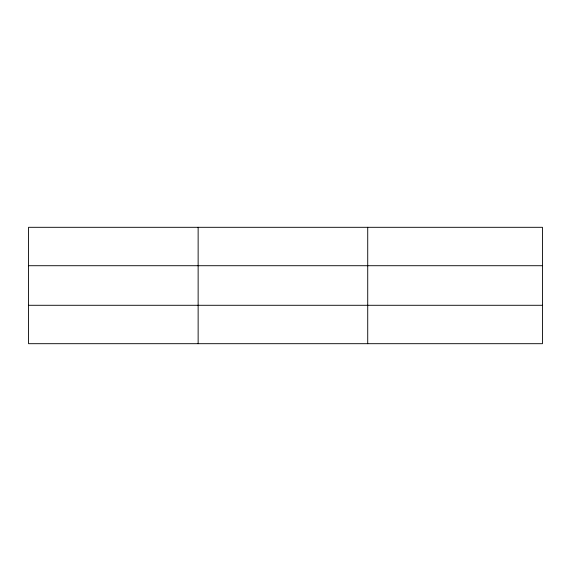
<?xml version="1.0" encoding="UTF-8"?>
<svg xmlns="http://www.w3.org/2000/svg" width="571" height="571" viewBox="0 0 571 571"><rect width="100%" height="100%" fill="white"/><g stroke="black" fill="none" stroke-linecap="round" stroke-linejoin="round"><path stroke-width="0.86" d="M198.137 343.692L198.137 227.308M367.724 343.692L367.724 227.308M542.45 265.715L542.45 227.308L28.55 227.308L28.55 343.692L542.45 343.692L542.45 265.715L28.55 265.715M28.55 305.285L542.45 305.285"/></g></svg>
